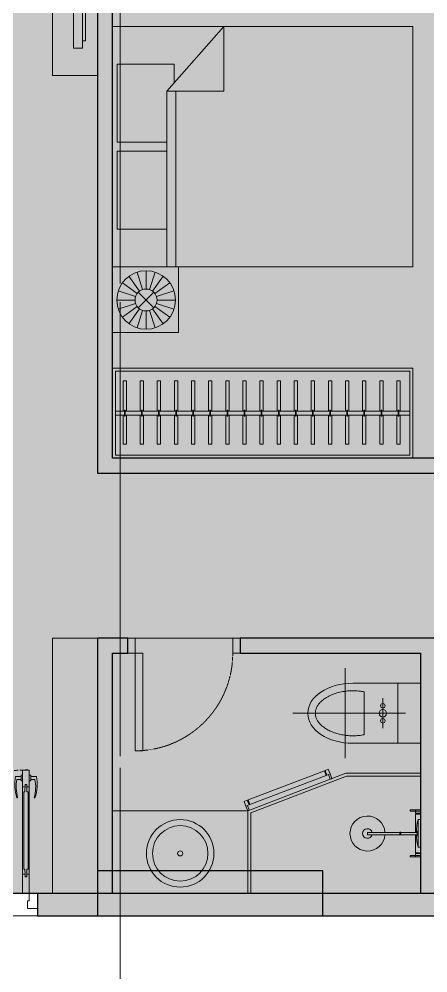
# Model space of a CAD drawing. Header units: millimetres. Extents: x -100356 to 314685, y 446 to 1273965.
# Drawn here: x 63517 to 66241, y 1126934 to 1133289 of the extents above; entities that cross this region are included whole.
import ezdxf
from ezdxf.xclip import XClip

# ---------------------------------------------------------------- set-up
doc = ezdxf.new("R2010")
doc.units = ezdxf.units.MM
doc.header["$XCLIPFRAME"] = 2
for name, pattern in [('A1 - dp$0$DASHED2', [0.375, 0.25, -0.125]), ('CENTER', [2, 1.25, -0.25, 0.25, -0.25]), ('CENTER2', [28.574999999999996, 19.05, -3.174999999999999, 3.174999999999999, -3.174999999999999]), ('Kume - Grid Line', [10.5, 5.999999999999999, -1.25, 2, -1.25]), ('VL2 - tb$0$HIDDEN', [0.375, 0.25, -0.125])]:
    doc.linetypes.add(name, pattern=pattern)
for name, color, linetype, lineweight in [('@ color hatch', 7, 'Continuous', 13), ('A-_ANOT----_D', 7, 'Continuous', 5), ('A.Axis', 251, 'CENTER2', 13), ('A1 - dp$0$A.HACH 250', 250, 'Continuous', 5), ('A1 - dp$0$CUA', 5, 'Continuous', 9), ('A1 - dp$0$FURNITURE', 8, 'Continuous', 5), ('A1 - dp$0$TUONG 2', 2, 'Continuous', 25), ('Hatch-wall', 251, 'Continuous', 5), ('KÍNH', 150, 'Continuous', 9), ('LC.HA', 250, 'Continuous', 9), ('LGI', 250, 'CENTER', 9), ('VL2 - tb$0$CUA', 5, 'Continuous', 9), ('VL2 - tb$0$FURNITURE', 8, 'Continuous', 5)]:
    doc.layers.add(name, color=color, linetype=linetype, lineweight=lineweight)
doc.layers.add('@area depoint', color=8, linetype='Continuous', lineweight=35, plot=False)
doc.layers.add('STR', color=7, linetype='Continuous')

# ---------------------------------------------------------------- blocks, each defined once
blk = doc.blocks.new('*U133')
for points in [[(0, 600.0000000004657), (0, 0), (1999.999999701628, -1.338776200792655e-09), (1999.999999701628, 599.9999999991268)], [(1979.999999701628, 579.9996613710535), (1979.999999701628, 19.99966137105366), (20, 20.00000000046566), (20, 580.0000000004657)]]:
    blk.add_lwpolyline(points, close=True)
at = {"ltscale": 6}
for points in [[(91.12045714489068, 313.1103512093541), (91.12045714489068, 515.2497102723573), (69.05608865639078, 515.2497102723573), (69.05608865639078, 313.1103512093541)], [(205.1204571448907, 313.1103512092712), (205.1204571448907, 515.2497102722743), (183.0560886563908, 515.2497102722743), (183.0560886563908, 313.1103512092712)], [(319.1204571448907, 313.1103512091883), (319.1204571448907, 515.2497102721915), (297.0560886563908, 515.2497102721915), (297.0560886563908, 313.1103512091883)], [(433.1204571448907, 313.1103512091053), (433.1204571448907, 515.2497102721085), (411.0560886563908, 515.2497102721085), (411.0560886563908, 313.1103512091053)], [(547.1204571448907, 313.1103512090223), (547.1204571448907, 515.2497102720256), (525.0560886563908, 515.2497102720256), (525.0560886563908, 313.1103512090223)], [(661.1204571448907, 313.1103512089394), (661.1204571448907, 515.2497102719426), (639.0560886563908, 515.2497102719426), (639.0560886563908, 313.1103512089394)], [(775.1204571448907, 313.1103512088565), (775.1204571448907, 515.2497102718596), (753.0560886563908, 515.2497102718596), (753.0560886563908, 313.1103512088565)], [(889.1204571448907, 313.1103512087735), (889.1204571448907, 515.2497102717767), (867.0560886563908, 515.2497102717767), (867.0560886563908, 313.1103512087735)], [(1003.120457144891, 313.1103512086905), (1003.120457144891, 515.2497102716937), (981.0560886563908, 515.2497102716937), (981.0560886563908, 313.1103512086905)], [(1117.120457144891, 313.1103512086076), (1117.120457144891, 515.2497102716109), (1095.056088656391, 515.2497102716109), (1095.056088656391, 313.1103512086076)], [(1231.120457144891, 313.1103512085247), (1231.120457144891, 515.2497102715279), (1209.056088656391, 515.2497102715279), (1209.056088656391, 313.1103512085247)], [(1345.120457144891, 313.1103512084417), (1345.120457144891, 515.2497102714449), (1323.056088656391, 515.2497102714449), (1323.056088656391, 313.1103512084417)], [(1459.120457144891, 313.1103512083588), (1459.120457144891, 515.249710271362), (1437.056088656391, 515.249710271362), (1437.056088656391, 313.1103512083588)], [(1573.120457144891, 313.1103512082758), (1573.120457144891, 515.249710271279), (1551.056088656391, 515.249710271279), (1551.056088656391, 313.1103512082758)], [(1687.120457144891, 313.1103512081929), (1687.120457144891, 515.2497102711961), (1665.056088656391, 515.2497102711961), (1665.056088656391, 313.1103512081929)], [(1801.120457144891, 313.1103512081099), (1801.120457144891, 515.2497102711131), (1779.056088656391, 515.2497102711131), (1779.056088656391, 313.1103512081099)], [(1915.120457144891, 313.110351208027), (1915.120457144891, 515.2497102710302), (1893.056088656391, 515.2497102710302), (1893.056088656391, 313.110351208027)], [(69.05608865639078, 286.7103512094473), (69.05608865639078, 92.0852110228152), (91.12045714489068, 92.0852110228152), (91.12045714489068, 286.7103512094473)], [(183.0560886563908, 286.7103512093643), (183.0560886563908, 92.08521102273225), (205.1204571448907, 92.08521102273225), (205.1204571448907, 286.7103512093643)], [(297.0560886563908, 286.7103512092814), (297.0560886563908, 92.0852110226493), (319.1204571448907, 92.0852110226493), (319.1204571448907, 286.7103512092814)], [(411.0560886563908, 286.7103512091984), (411.0560886563908, 92.08521102256637), (433.1204571448907, 92.08521102256637), (433.1204571448907, 286.7103512091984)], [(525.0560886563908, 286.7103512091155), (525.0560886563908, 92.08521102248342), (547.1204571448907, 92.08521102248342), (547.1204571448907, 286.7103512091155)], [(639.0560886563908, 286.7103512090325), (639.0560886563908, 92.08521102240047), (661.1204571448907, 92.08521102240047), (661.1204571448907, 286.7103512090325)], [(753.0560886563908, 286.7103512089496), (753.0560886563908, 92.08521102231752), (775.1204571448907, 92.08521102231752), (775.1204571448907, 286.7103512089496)], [(867.0560886563908, 286.7103512088667), (867.0560886563908, 92.08521102223457), (889.1204571448907, 92.08521102223457), (889.1204571448907, 286.7103512088667)], [(981.0560886563908, 286.7103512087837), (981.0560886563908, 92.08521102215164), (1003.120457144891, 92.08521102215164), (1003.120457144891, 286.7103512087837)], [(1095.056088656391, 286.7103512087007), (1095.056088656391, 92.08521102206869), (1117.120457144891, 92.08521102206869), (1117.120457144891, 286.7103512087007)], [(1209.056088656391, 286.7103512086178), (1209.056088656391, 92.08521102198574), (1231.120457144891, 92.08521102198574), (1231.120457144891, 286.7103512086178)], [(1323.056088656391, 286.7103512085349), (1323.056088656391, 92.0852110219028), (1345.120457144891, 92.0852110219028), (1345.120457144891, 286.7103512085349)], [(1437.056088656391, 286.7103512084519), (1437.056088656391, 92.08521102181984), (1459.120457144891, 92.08521102181984), (1459.120457144891, 286.7103512084519)], [(1551.056088656391, 286.7103512083689), (1551.056088656391, 92.08521102173691), (1573.120457144891, 92.08521102173691), (1573.120457144891, 286.7103512083689)], [(1665.056088656391, 286.710351208286), (1665.056088656391, 92.08521102165396), (1687.120457144891, 92.08521102165396), (1687.120457144891, 286.710351208286)], [(1779.056088656391, 286.7103512082031), (1779.056088656391, 92.08521102157101), (1801.120457144891, 92.08521102157101), (1801.120457144891, 286.7103512082031)], [(1893.056088656391, 286.7103512081201), (1893.056088656391, 92.08521102148806), (1915.120457144891, 92.08521102148806), (1915.120457144891, 286.7103512081201)]]:
    blk.add_lwpolyline(points, dxfattribs=at)
for points in [[(82.66130431878264, 319.1750910408446), (78.31132171020727, 319.1750910408446), (78.31132171020727, 280.4417676448938), (82.66130431878264, 280.4417676448938)], [(196.6613043187826, 319.1750910407616), (192.3113217102073, 319.1750910407616), (192.3113217102073, 280.4417676448109), (196.6613043187826, 280.4417676448109)], [(310.6613043187826, 319.1750910406787), (306.3113217102073, 319.1750910406787), (306.3113217102073, 280.441767644728), (310.6613043187826, 280.441767644728)], [(424.6613043187826, 319.1750910405957), (420.3113217102073, 319.1750910405957), (420.3113217102073, 280.441767644645), (424.6613043187826, 280.441767644645)], [(538.6613043187826, 319.1750910405128), (534.3113217102073, 319.1750910405128), (534.3113217102073, 280.441767644562), (538.6613043187826, 280.441767644562)], [(652.6613043187826, 319.1750910404298), (648.3113217102073, 319.1750910404298), (648.3113217102073, 280.4417676444791), (652.6613043187826, 280.4417676444791)], [(766.6613043187826, 319.1750910403469), (762.3113217102073, 319.1750910403469), (762.3113217102073, 280.4417676443962), (766.6613043187826, 280.4417676443962)], [(880.6613043187826, 319.175091040264), (876.3113217102073, 319.175091040264), (876.3113217102073, 280.4417676443132), (880.6613043187826, 280.4417676443132)], [(994.6613043187826, 319.175091040181), (990.3113217102073, 319.175091040181), (990.3113217102073, 280.4417676442303), (994.6613043187826, 280.4417676442303)], [(1108.661304318783, 319.175091040098), (1104.311321710207, 319.175091040098), (1104.311321710207, 280.4417676441473), (1108.661304318783, 280.4417676441473)], [(1222.661304318783, 319.1750910400151), (1218.311321710207, 319.1750910400151), (1218.311321710207, 280.4417676440644), (1222.661304318783, 280.4417676440644)], [(1336.661304318783, 319.1750910399322), (1332.311321710207, 319.1750910399322), (1332.311321710207, 280.4417676439814), (1336.661304318783, 280.4417676439814)], [(1450.661304318783, 319.1750910398492), (1446.311321710207, 319.1750910398492), (1446.311321710207, 280.4417676438985), (1450.661304318783, 280.4417676438985)], [(1564.661304318783, 319.1750910397662), (1560.311321710207, 319.1750910397662), (1560.311321710207, 280.4417676438155), (1564.661304318783, 280.4417676438155)], [(1678.661304318783, 319.1750910396833), (1674.311321710207, 319.1750910396833), (1674.311321710207, 280.4417676437326), (1678.661304318783, 280.4417676437326)], [(1792.661304318783, 319.1750910396004), (1788.311321710207, 319.1750910396004), (1788.311321710207, 280.4417676436497), (1792.661304318783, 280.4417676436497)], [(1906.661304318783, 319.1750910395174), (1902.311321710207, 319.1750910395174), (1902.311321710207, 280.4417676435667), (1906.661304318783, 280.4417676435667)], [(1979.999999701628, 286.6991212941357), (1979.999999701628, 313.0991212940426), (20, 313.0991212953813), (19.99999859370291, 286.6991212952416)]]:
    blk.add_lwpolyline(points, close=True, dxfattribs=at)
blk = doc.blocks.new('VL2 - tb$0$Bed 1600')
at = {"linetype": 'Continuous'}
for p, q in [((2.000000749999799, -80.00003000000197), (2.000000749999799, 0)), ((2.000000749999799, 0), (65.99999225000056, 0)), ((65.99999225000056, 0), (65.99999225000056, -80.00003000000197)), ((12.00000150000051, -1.200000000002547), (32.79999149999958, -1.200000000002547)), ((12.00000150000051, -14.40000000000146), (12.00000150000051, -1.200000000002547)), ((32.79999149999958, -1.200000000002547), (32.79999149999958, -14.40000000000146)), ((35.20000150000124, -1.200000000002547), (56.00000150000005, -1.200000000002547)), ((35.20000150000124, -14.40000000000146), (35.20000150000124, -1.200000000002547)), ((56.00000150000005, -1.200000000002547), (56.00000150000005, -16.39999999999964)), ((2.000000749999799, -14.40000000000146), (48.80001150000317, -14.40000000000146)), ((65.99999225000056, -29.59999999999854), (48.80001150000317, -14.40000000000146)), ((48.80001150000317, -14.40000000000146), (48.80001150000317, -29.59999999999854)), ((48.80001150000317, -16.80000000000109), (2.000000749999799, -16.80000000000109)), ((56.00000150000005, -16.39999999999964), (50.79937150000114, -16.39999999999964)), ((48.80001150000317, -29.59999999999854), (65.99999225000056, -29.59999999999854)), ((65.99999225000056, -80.00003000000197), (2.000000749999799, -80.00003000000197))]:
    blk.add_line(p, q, dxfattribs=at)
blk = doc.blocks.new('VL2 - tb$0$tab')
for p, q in [((439.0243902440415, 0), (0, 0)), ((0, 0), (0, -439.0243902440415)), ((439.0243902440415, -439.0243902440998), (439.0243902440415, 0)), ((194.7534147979459, -152.8788605035515), (157.068415483809, -36.8963585163001)), ((217.3644143863348, -149.2976299885777), (217.3644143863348, -27.34641047636979)), ((239.9754139747238, -152.8788605035515), (277.6604132887442, -36.89635851635831)), ((158.1680489442078, -179.4596846988424), (59.50743987411261, -107.7785563705256)), ((174.3557373892981, -163.2719962538103), (102.6746090609813, -64.61138718365692)), ((260.3730913832551, -163.2719962538103), (332.0542197116883, -64.61138718371511)), ((276.5607798283454, -179.4596846988424), (375.2213888984406, -107.7785563705256)), ((147.7749131940072, -199.857362107432), (31.79241120675579, -162.1723627934116)), ((165.6248938116477, -170.7288411212503), (269.1039349609054, -274.207882270508)), ((269.1039349609054, -170.7288411212503), (165.6248938116477, -274.207882270508)), ((286.9539155786624, -199.8573621074902), (402.9364175657973, -162.1723627934698)), ((144.1936826789751, -222.4683616958791), (22.24246316682547, -222.4683616958791)), ((147.7749131940072, -245.0793612842681), (31.79241120675579, -282.7643605982885)), ((286.9539155786624, -245.0793612842681), (402.9364175657973, -282.7643605982885)), ((290.5351460935781, -222.4683616958791), (412.4863656058441, -222.4683616958791)), ((158.1680489442078, -265.4770386928576), (59.50743987411261, -337.1581670212327)), ((174.3557373892981, -281.6647271379479), (102.6746090608649, -380.3253362080432)), ((194.7534147978294, -292.0578628882067), (157.068415483809, -408.0403648753999)), ((217.3644143862184, -295.6390934031806), (217.3644143862184, -417.5903129153884)), ((217.3644143863348, -295.6390934031806), (217.3644143863348, -417.5903129153884)), ((239.9754139747238, -292.0578628882067), (277.6604132887442, -408.0403648753999)), ((260.3730913832551, -281.6647271379479), (332.0542197116883, -380.3253362080432)), ((276.5607798283454, -265.4770386929158), (375.2213888984406, -337.1581670212327)), ((0, -439.0243902440415), (439.0243902440415, -439.0243902440998))]:
    blk.add_line(p, q)
for radius in [195.1219512195127, 73.17073170731727]:
    blk.add_circle((217.3644143863348, -222.4683616958791), radius)
blk = doc.blocks.new('*U135')
for points in [[(-700, 100), (-750, 100), (-750, 0), (-700, 0)], [(0, 100), (-50, 100), (-50, 0), (0, 0)], [(-50, 0), (-100, 0), (-100, -650), (-50.00000000000001, -650)]]:
    blk.add_lwpolyline(points, close=True)
at = {"linetype": 'VL2 - tb$0$HIDDEN'}
blk.add_arc((-50, 0), 650, 180, 270, dxfattribs=at)
blk = doc.blocks.new('VL2 - tb$0$A$C6FE626A3')
for p, q in [((-90, 605.700302251149), (-150, 605.700302251149)), ((-150, -594.299697748851), (-150, 605.700302251149)), ((-90, -594.299697748851), (-90, 605.700302251149)), ((-90, 556.6419258960523), (-70, 556.6419258960523)), ((-70, -544.8904991850723), (-70, 556.6419258960523)), ((-90, -544.8904991850723), (-70, -544.8904991850723)), ((-90, -594.299697748851), (-150, -594.299697748851))]:
    blk.add_line(p, q)
blk = doc.blocks.new('A1 - dp$0$A$C6E1257E0')
at = {"linetype": 'Continuous'}
blk.add_lwpolyline([(30.5, 0), (64.5, 0), (64.5, 8.5), (30.5, 8.5)], close=True, dxfattribs=at)
blk.add_lwpolyline([(39, 8.5), (39, 42.5, -0.1327535793473592), (166.5, 34), (166.5, 29.75, 0.1152164130199424), (56, 34), (56, 8.5)], format="xyb", dxfattribs=at)
blk = doc.blocks.new('A1 - dp$0$cua vao can ho')
at = {"layer": 'A1 - dp$0$A.HACH 250', "linetype": 'A1 - dp$0$DASHED2', "ltscale": 100}
for centre, radius, start, end in [((-77.77777777041774, 0.0002962244907394052), 822.222251785474, 88.4512599504396, 179.9999871800551), ((-1222.22223699803, 0.0002962244907394052), 322.2222074422114, 3.271020282201063e-05, 93.95458924372655)]:
    blk.add_arc(centre, radius, start, end, dxfattribs=at)
at = {"layer": 'A1 - dp$0$CUA'}
for p, q in [((-99.99996221170295, 127.7780805603834), (-99.9997898528818, 710.8110883299378)), ((-55.55551777343499, 127.7780674202368), (-55.55534541362431, 710.8110751897912)), ((-1244.444496995013, 127.7780674202368), (-1244.444521407015, 210.3441891049733)), ((-1200.000052556745, 127.7780805603834), (-1200.000076967757, 210.34420224512))]:
    blk.add_line(p, q, dxfattribs=at)
for points in [[(-55.55531256226823, 821.9221862905542), (-55.55531781830359, 804.1444085144321), (-55.55534541362431, 710.8110751897912), (-72.20328731217887, 710.811080111831), (-72.7218012327794, 726.3666358192568), (-82.77756303164642, 726.3666387927369), (-83.29608615033794, 710.8110833914834), (-99.9997898528818, 710.8110883299378), (-99.99975700257346, 821.9221994307009)], [(-72.7218012327794, 726.3666358197224), (-71.05514934839448, 676.3666353317094), (-63.8886889272253, 676.3666332128341), (-63.88884124730248, 161.1114032142796), (-71.0553016695194, 161.1114053330384), (-72.7219831192051, 111.1114058304811), (-82.77774491807213, 111.1114088034956), (-83.33329554757802, 127.7780756328721), (-84.44439680245705, 161.111409291625), (-91.66661902348278, 161.1114114269149), (-91.66646670235787, 676.3666414254694), (-84.44424448133213, 676.3666392901796), (-82.77756303170463, 726.3666387927369)], [(-1244.444554257672, 321.4553002057364), (-1244.444549001637, 303.6775224296143), (-1244.444521406316, 210.3441891049733), (-1227.796579507762, 210.3441940270131), (-1227.278065587161, 225.899749734439), (-1217.222303788294, 225.8997527079191), (-1216.703780669603, 210.3441973066656), (-1200.000076967059, 210.34420224512), (-1200.000109817367, 321.455313345883)], [(-1227.27806558786, 225.8997497349046), (-1228.944717472245, 175.8997492468916), (-1236.111177893414, 175.8997471280163), (-1236.111173521145, 161.1114032142796), (-1228.944713098928, 161.1114053330384), (-1227.278031649243, 111.1114058304811), (-1217.222269850376, 111.1114088034956), (-1216.66671922087, 127.7780756328721), (-1215.555617965991, 161.111409291625), (-1208.333395744965, 161.1114114269149), (-1208.333400118281, 175.8997553406516), (-1215.555622339307, 175.8997532053618), (-1217.222303788934, 225.8997527079191)], [(-1216.66671922087, 127.7780756328721), (-1217.22226984828, 111.1114088034956), (-1227.278031649243, 111.1114058304811), (-1227.83359213284, 127.7780723313335), (-1244.44449699705, 127.7780674202368), (-1244.444459546648, 1.111400765483268), (-1244.444459218183, 0.0002896544756367803), (-1200.000014777877, 0.00030279450584203), (-1200.000018062885, 11.11141390458215), (-1200.000052556745, 127.7780805603834)], [(-83.33329554757802, 127.7780756328721), (-82.7777449201676, 111.1114088034956), (-72.7219831192051, 111.1114058304811), (-72.16642263560789, 127.7780723313335), (-55.55551777139772, 127.7780674202368), (-55.5555552217993, 1.111400765483268), (-55.55555555026513, 0.0002896544756367803), (-99.99999999057036, 0.00030279450584203), (-99.99999670556281, 11.11141390458215), (-99.99996221170295, 127.7780805603834)], [(-1233.333362890757, -49.99942126474343), (-1244.444474000833, -49.99941797973588), (-1244.444459218183, 0.0005820223595947027), (-1300.000014768564, 0.0005984475137665868), (-1300.000044343178, -99.99940155458171), (-1275.000044345972, -99.99940894590691), (-1233.33337768272, -99.99942126474343)], [(-66.66668144299183, -49.99970706261229), (-55.55557033291552, -49.99971034761984), (-55.55555555026513, 0.0002896544756367803), (1.164153218269348e-10, 0.0002732292050495744), (-2.955587115138769e-05, -99.99972677277401), (-25.00002955307718, -99.99971938144881), (-66.666696216329, -99.99970706261229)]]:
    blk.add_lwpolyline(points, close=True, dxfattribs=at)
blk.add_lwpolyline([(-1244.444459218183, 0.0005820223595947027), (-55.55555555032333, 0.0002305142115801573)], dxfattribs=at)
at = {"layer": 'A1 - dp$0$CUA', "yscale": 1.111111111007631, "zscale": 1.111111111007631}
for p, xscale, rotation in [((-99.99975700152572, 821.9221994311665), -1.111111111007631, 89.99998306033208), ((-55.55531256122049, 821.9221862911363), 1.111111111007631, 269.9999830603322)]:
    blk.add_blockref('A1 - dp$0$A$C6E1257E0', p, dxfattribs=dict(at, xscale=xscale, rotation=rotation))
blk = doc.blocks.new('A1 - dp$0$A$C4168242D')
for points in [[(300.0000201162766, 750.0000037719656), (300.0000201162766, 3.771965566556901e-06)], [(2.011627657338977e-05, 400.0000037719656), (600.0000201162766, 400.0000037719656)], [(100.0000201162766, 350.0000037719656), (100.0000201162766, 50.00000377196557), (500.0000201162766, 50.00000377196557), (500.0000201162766, 350.0000037719656)], [(157.0807895996986, 275.5434867270669), (442.9192506328618, 275.5434867271251)], [(400.0000201162766, 150.0000037719656), (200.0000201162766, 150.0000037719656)]]:
    blk.add_lwpolyline(points)
for centre, radius in [((250.0000201162766, 150.0000037719656), 15), ((300.0000201162766, 150.0000037719656), 25), ((350.0000201162766, 150.0000037719656), 15)]:
    blk.add_circle(centre, radius)
blk.add_ellipse((300.0000201162766, 350.0000037719656), major_axis=(0, 300), ratio=0.6666666666666666, start_param=4.71238898038469, end_param=7.853981633974483)
blk.add_open_spline([(442.9192506328618, 275.5434867271251), (444.4510590256687, 283.42135846155), (445.7425244580591, 291.4294730033143), (448.5769191858635, 313.4566293924508), (449.6286703177029, 327.6489062646942), (450.2066335095515, 356.1180194327535), (449.7328545628188, 370.3944303876124), (447.2794697369609, 398.5900599646702), (445.2998264209673, 412.5088346910052), (439.918355993068, 439.5578986398177), (436.5164580824639, 452.6876547903812), (428.4397531876384, 477.7521967966532), (423.7649021139878, 489.6862528108759), (413.3592425690003, 511.9961925841853), (407.6286139926888, 522.3710056563796), (396.4430827035176, 539.6499297699265), (391.1100955888251, 546.8443262824221), (380.1043636445829, 559.8515476712564), (374.4324381100305, 565.6638064174622), (362.9467978291505, 575.8638141105403), (357.1345239518341, 580.2514437816208), (345.5410264942111, 587.6403380978081), (339.7614641710097, 590.6426564992944), (328.3320825499031, 595.3689902769838), (322.6827746960989, 597.0954785511567), (311.4997304623394, 599.3948770697825), (305.9640102245467, 599.9702257051104), (294.8994408012004, 600.0275454025468), (289.3671065676317, 599.5095938385275), (278.1949355775287, 597.330250136416), (272.5529852041363, 595.6664911185508), (261.1363244926615, 591.0724547459831), (255.3620182348532, 588.1396531271166), (243.771656003948, 580.894110161229), (237.9572430986809, 576.580237038972), (226.4572785552518, 566.5277696662815), (220.7731967293803, 560.7892524322451), (209.7327915265996, 547.9254520335089), (204.3773183272788, 540.8007259117367), (194.1855478621146, 525.2729744441822), (189.3496142675431, 516.8705269528291), (180.363380632909, 498.9478429975352), (176.2131862292008, 489.4280592559662), (168.7337312492309, 469.4674219337394), (165.4044717201759, 459.0268972434569), (159.6699460785749, 437.4460473622967), (157.2646523315998, 426.305966103384), (153.4495194757765, 403.5633864186821), (152.0396548926146, 391.9610828756777), (150.2561348118834, 368.5411044716748), (149.8824663649721, 356.7236008520704), (150.181992988124, 333.1245296592824), (150.8551902636027, 321.3431276871415), (153.2221105265198, 298.1360662156512), (154.9097414871358, 286.7088770202827), (157.0807895997059, 275.5434867270669)], degree=3, knots=[4.428594871176566, 4.428594871176566, 4.428594871176566, 4.428594871176566, 4.521717801991738, 4.521717801991738, 4.681946270422722, 4.681946270422722, 4.842174738853707, 4.842174738853707, 5.002403207284692, 5.002403207284692, 5.162631675715676, 5.162631675715676, 5.322860144146661, 5.322860144146661, 5.483088612577646, 5.483088612577646, 5.615862455912792, 5.615862455912792, 5.748636299247938, 5.748636299247938, 5.881410142583084, 5.881410142583084, 6.01418398591823, 6.01418398591823, 6.146957829253376, 6.146957829253376, 6.279731672588522, 6.279731672588522, 6.412505515923668, 6.412505515923668, 6.545279359258814, 6.545279359258814, 6.67805320259396, 6.67805320259396, 6.810827045929106, 6.810827045929106, 6.943600889264252, 6.943600889264252, 7.076374732599398, 7.076374732599398, 7.209148575934544, 7.209148575934544, 7.341922419269689, 7.341922419269689, 7.474696262604835, 7.474696262604835, 7.607470105939981, 7.607470105939981, 7.740243949275127, 7.740243949275127, 7.873017792610273, 7.873017792610273, 8.00579163594542, 8.00579163594542, 8.137775743182836, 8.137775743182836, 8.137775743182836, 8.137775743182836])
blk = doc.blocks.new('A1 - dp$0$A$C722D3D91')
at = {"ltscale": 0.07}
for radius in [225, 185, 17]:
    blk.add_circle((0, 0), radius, dxfattribs=at)
blk = doc.blocks.new('A1 - dp$0$A$C588A0D6B')
for p, q in [((-121.7251131935045, -37.78366544656456), (122.5283977752551, -37.78366544656456)), ((-121.7251131935045, -58.70484054647386), (-121.7251131935045, -37.78366544656456)), ((122.5283977752551, -58.70484054647386), (-121.7251131935045, -58.70484054647386)), ((-11.46586165577173, -64.49735840037465), (-11.46586165577173, -211.0898941718042)), ((9.415827855467796, -64.82836886681616), (9.415827855467796, -211.0898941718042)), ((122.5283977752551, -37.78366544656456), (122.5283977752551, -58.70484054647386)), ((9.415827855467796, -211.0898941718042), (-11.46586165577173, -211.0898941718042)), ((9.415827855467796, -219.6634982507676), (-11.46586165577173, -219.6634982507676)), ((-11.46586165577173, -219.6634982507676), (-11.46586165577173, -507.3952867165208)), ((9.415827855467796, -219.6634982507676), (9.415827855467796, -507.3952867165208)), ((9.415827855467796, -507.3952867165208), (-11.46586165577173, -507.3952867165208))]:
    blk.add_line(p, q)
for points in [[(-177.8687139265239, -36.92510747909546), (-207.6407619630918, -36.92510747909546), (-207.6407619630918, -82.01341933757067), (-177.8687139265239, -82.01341933757067)], [(-207.6407619630918, -36.92510747909546), (-197.0983718046919, -36.92510747909546), (-197.0983718046919, -129.2704258076847), (-207.6407619630918, -129.2704258076847)], [(178.6719985073432, -36.92510747909546), (208.4440465448424, -36.92510747909546), (208.4440465448424, -82.01341933757067), (178.6719985073432, -82.01341933757067)], [(208.4440465448424, -36.92510747909546), (197.9016563855112, -36.92510747909546), (197.9016563855112, -129.2704258076847), (208.4440465448424, -129.2704258076847)]]:
    blk.add_lwpolyline(points, close=True)
blk.add_lwpolyline([(-11.46586165577173, -82.1396761611104), (-171.1410752451047, -82.1396761611104), (-171.1410752451047, -37.78366544656456), (171.9443598249927, -37.78366544656456), (171.9443598249927, -82.1396761611104), (9.415827855467796, -82.1396761611104)])
for centre, radius, start, end in [((0.4016422899439931, 430.9115530773997), 504.6178329296233, 255.9943066316438, 268.6524047929271), ((0, 0), 65.50858893449691, 243.6551848052865, 296.3448151947135), ((0.4016422899439931, 430.9115530773997), 504.6178329296233, 271.0235513243911, 284.0056933683562), ((-8.205132241360843, -215.3766962103546), 5.386002974314049, 127.2582085746535, 232.7417914253465), ((6.15509844198823, -215.3766962103546), 5.386002974314049, 307.2582085746535, 52.74179142534651), ((-1.025016900151968, -507.3952867165208), 155.4941082644509, 93.8500929791058, 86.1499070208942), ((-1.025016900151968, -507.3952867165208), 42.97893407393712, 104.059498057962, 75.94050194203797)]:
    blk.add_arc(centre, radius, start, end)
blk = doc.blocks.new('A1 - dp$0$A$C487079A1')
for points in [[(33.81323180161417, 588.89785186667), (33.81323180161417, 600.0623698802665), (-0.00300209317356348, 600.0623698802665), (-0.00300209317356348, 588.89785186667)], [(67.6294656964019, 577.7333338530734), (67.6294656964019, 600.0623698802665), (33.81323180161417, 600.0623698802665), (33.81323180161417, 577.7333338530734)], [(33.81323180161417, -0.001236500218510628), (33.81323180161417, 11.16328151337802), (-0.00300209317356348, 11.16328151337802), (-0.00300209317356348, -0.001236500218510628)], [(67.62946569453925, 22.32779952697456), (67.62946569453925, -0.001236500218510628), (33.8132317988202, -0.001236500218510628), (33.81323179975152, 22.32779952790588)]]:
    blk.add_lwpolyline(points, close=True)
blk.add_lwpolyline([(33.71853918302804, 147.12993873097), (33.71853918209672, 27.37352853920311), (66.98554721847177, 27.37352853920311), (66.98554722033441, 572.6876048408449), (33.71853918395936, 572.6876048417762), (33.71853918302804, 147.12993873097)])
blk = doc.blocks.new('VL2 - tb')
at = {"layer": '@ color hatch', "ltscale": 0.5}
h = blk.add_hatch(color=181, dxfattribs=at)
h.dxf.hatch_style = 1
h.paths.add_polyline_path([(9100.001540497877, 9624.998991703149), (9100.001540497877, 8324.986865752377), (8999.999637712492, 8324.986525425978), (9000.0041954341, 6500.065177052049), (6400.000052928226, 6500.06517671363), (6400.000052968739, 8324.98686574673), (3100.000106230378, 8324.98686574673), (3100.000106230611, 9624.999367163575), (100.0000754365465, 9624.999135101098), (100.000596036145, 1074.999707108364), (499.9484911726904, 1074.999738705403), (499.9483490223065, 174.995190483809), (11349.99997263454, 174.9932980028098), (11349.99997263454, 574.9932980099111), (11800.00016349636, 574.9953756167088), (12250.00016349618, 574.9954839816783), (12249.99750251259, 9624.998991717934)])
h.paths.add_polyline_path([(8800.199474684661, 6900.06517607026), (6600.199736109935, 6900.06517607026), (6600.000134324422, 6600.065176882839), (8799.999872899149, 6600.065176882839)], flags=17)
h.paths.add_polyline_path([(3300.000106230378, 8524.986865752377), (6400.00005316094, 8524.986865827988), (6400.00005316094, 9825.062676458445), (3300.000106230378, 9825.062676382833)])
at = {"layer": 'Hatch-wall', "ltscale": 0.5}
h = blk.add_hatch(color=256, dxfattribs=at)
h.dxf.hatch_style = 1
h.paths.add_polyline_path([(9499.999306179001, 174.9951588867698), (10120.01588626078, 174.9951588867698)], flags=16)
h.paths.add_polyline_path([(9000.064162335068, 6600.067872642248), (8750.200674940366, 6600.065176882839), (8750.200674940366, 6400.053248359647), (8900.066403349629, 6400.060657408438), (8900.099719039921, 5950.071981137269), (9849.99992144329, 5950.066592331976), (9849.999830258312, 3074.994076127477), (9749.999830258428, 3074.994076127477), (9749.999830258428, 2974.994076127477), (9849.999830258312, 2974.994076127477), (9849.999830258312, 2874.99515888677), (9949.999830258312, 2874.99515888677), (9949.999830258312, 2974.994076127477), (10549.99982985784, 2974.994076127477), (10549.99982985784, 3074.994076128176), (9949.999830258312, 3074.994076127477), (9949.999829871347, 5950.065176069562), (10549.99982985784, 5950.065176069562), (10549.99982985784, 6050.063903522154), (8999.999872931163, 6050.067190937989)], flags=16)
h.paths.add_polyline_path([(6400.000052915188, 6050.067190937989), (6400.000053315423, 2974.994076127477), (8849.999830258428, 2974.994076127477), (8849.999830258428, 3074.994076127477), (6500.00005331554, 3074.994076127477), (6499.993228823296, 6400.065566801059), (6650.193758941896, 6400.065562521049), (6650.193758941896, 6600.065562521049), (6599.993218647258, 6600.06479103223), (6600.000053406344, 9824.999032358872), (6400.000053406577, 9824.999032358872), (6400.000052915188, 8524.986865752377), (6400.000052915188, 8324.986865752377)], flags=17)
h.paths.add_polyline_path([(3100.000106230378, 9624.999367163575), (2700.000075436546, 9624.999367163575), (2700.000075436546, 9824.999171773146), (3300.000106230378, 9824.999171773146), (3300.000106230378, 8524.986865752377), (4000.000052915304, 8524.986865752435), (4000.000052915304, 8324.986865752435), (3200.000101085869, 8324.986865752377), (3200.000101085869, 5625.000498386624), (3100.000106230378, 5625.000498386624)], flags=17)
h.paths.add_polyline_path([(100.0007700452115, 1874.993616260879), (100.0005489764153, 1874.993616261054), (100.0005489764153, 1374.993616261054), (100.0007700452115, 1374.993616260879)], flags=16)
edge = h.paths.add_edge_path()
edge.add_line((12249.99982943246, 9624.998991718516), (12249.99982945551, 6050.06517607026))
edge.add_line((12249.99982945551, 6050.06517607026), (11649.99982985784, 6050.06517607026))
edge.add_line((11649.99982985784, 6050.06517607026), (11649.99982985784, 5950.065176069562))
edge.add_line((11649.99982985784, 5950.065176069562), (12249.99982939911, 5950.065176069562))
edge.add_line((12249.99982939911, 5950.065176069562), (12249.99982991628, 3074.994076128176))
edge.add_line((12249.99982991628, 3074.994076128176), (11649.99982985784, 3074.994076128176))
edge.add_line((11649.99982985784, 3074.994076128176), (11649.99982985784, 2974.994076127477))
edge.add_line((11649.99982985784, 2974.994076127477), (12249.99982945598, 2974.994076127477))
edge.add_line((12249.99982945598, 2974.994076127477), (12249.99982945598, 1874.994076127477))
edge.add_line((12249.99982945598, 1874.994076127477), (11070.01588626078, 1874.994076127827))
edge.add_line((11070.01588626078, 1874.994076127827), (11070.01588626078, 1774.994076127128))
edge.add_line((11070.01588626078, 1774.994076127128), (12249.99999267352, 1774.994076126779))
edge.add_line((12249.99999267352, 1774.994076126779), (12250.00016349636, 174.9951588867698))
edge.add_line((12250.00016349636, 174.9951588867698), (10220.01588626078, 174.9951588867698))
edge.add_line((10220.01588626078, 174.9951588867698), (9399.999306179001, 174.9951588867698))
edge.add_line((9399.999306179001, 174.9951588867698), (8649.999306179001, 174.996141804033))
edge.add_line((8649.999306179001, 174.996141804033), (8649.999306179001, 1774.995158870413))
edge.add_line((8649.999306179001, 1774.995158870413), (10320.01588626078, 1774.995158889855))
edge.add_line((10320.01588626078, 1774.995158889855), (10320.01588626078, 1874.995158887119))
edge.add_line((10320.01588626078, 1874.995158887119), (9949.999830258312, 1874.99515888677))
edge.add_line((9949.999830258312, 1874.99515888677), (9949.999830258312, 1974.99515888677))
edge.add_line((9949.999830258312, 1974.99515888677), (9849.999830258312, 1974.99515888677))
edge.add_line((9849.999830258312, 1974.99515888677), (9849.999830258312, 1874.99515888677))
edge.add_line((9849.999830258312, 1874.99515888677), (7349.999972007237, 1874.99515888677))
edge.add_line((7349.999972007237, 1874.99515888677), (7349.999972007237, 1774.99515888677))
edge.add_line((7349.999972007237, 1774.99515888677), (8549.999306179001, 1774.99515888677))
edge.add_line((8549.999306179001, 1774.99515888677), (8549.999306179001, 174.996141804033))
edge.add_line((8549.999306179001, 174.996141804033), (6500.000053315423, 174.996141804033))
edge.add_line((6500.000053315423, 174.996141804033), (6500.000053315423, 1774.99515888677))
edge.add_line((6500.000053315423, 1774.99515888677), (6599.999972007237, 1774.99515888677))
edge.add_line((6599.999972007237, 1774.99515888677), (6599.999972007237, 1874.99515888677))
edge.add_line((6599.999972007237, 1874.99515888677), (6500.000053315423, 1874.99515888677))
edge.add_line((6500.000053315423, 1874.99515888677), (6400.000053315423, 1874.99515888677))
edge.add_line((6400.000053315423, 1874.99515888677), (6400.000053315423, 174.996141804033))
edge.add_line((6400.000053315423, 174.996141804033), (6300.000053315423, 174.996141804033))
edge.add_line((6300.000053315423, 174.996141804033), (6300.000053315423, 24.9995016133762))
edge.add_line((6300.000053315423, 24.9995016133762), (12449.99983046495, 24.99950162059395))
edge.add_line((12449.99983046495, 24.99950162059395), (12449.99982870213, 9824.999199145997))
edge.add_line((12449.99982870213, 9824.999199145997), (11599.99987290602, 9824.998991711414))
edge.add_line((11599.99987290602, 9824.998991711414), (11599.99987290602, 9624.998808688018))
edge.add_line((11599.99987290602, 9624.998808688018), (12249.99964944855, 9624.998991718516))
edge.add_line((8750.200674940366, 6600.065176882839), (8800.199474674126, 6600.066524762544))
edge.add_line((8800.199474674126, 6600.066524762544), (8799.999872906134, 9824.998991711414))
edge.add_line((8799.999872906134, 9824.998991711414), (9499.999872906017, 9824.998991711414))
edge.add_line((9499.999872906017, 9824.998991711414), (9499.999872906017, 9624.999004078447))
edge.add_line((9499.999872906017, 9624.999004078447), (9100.001540497877, 9624.999004078447))
edge.add_line((9100.001540497877, 9624.999004078447), (9100.001540497877, 8324.986525442277))
edge.add_line((9100.001540497877, 8324.986525442277), (9000.004431456793, 8324.986525442277))
edge.add_line((9000.004431456793, 8324.986525442277), (9000.00928074692, 6900.065515734721))
h.paths.add_polyline_path([(4500.000053315423, 174.9961038297624), (4600.000053315482, 174.9961038297624), (4600.000053315423, 174.9934975972283), (4700.000038546626, 174.9930229427991), (4700.000038546626, 24.99737040087348), (-99.99916103651049, 24.99954906338826), (-99.9999511319329, 9824.999361203809), (600.0000754365465, 9824.999354796542), (600.0000754365465, 9624.999354796542), (100.0000754365465, 9624.999354796542), (100.0003307052539, 6324.999359591107), (2200.000479795737, 6324.999367163575), (2200.00047979597, 6124.999334914843), (2100.000479795737, 6124.999334914843), (2100.000479795737, 6224.999334914843), (100.000342738349, 6224.999367163575), (100.0006495681591, 4624.999367163284), (2100.000649568392, 4624.999367163284), (2100.00047979597, 5374.999334914843), (2200.00047979597, 5374.999334914843), (2200.000649568392, 4624.999367163284), (3100.000270858291, 4624.999367163284), (3100.000101085869, 4725.000498386624), (3200.000270858291, 4725.000498386624), (3200.000270858291, 4524.999367163284), (100.0006523800548, 4524.99930156552), (100.0006523800548, 1974.993616260879), (849.9990864486899, 1974.993616260879), (849.9990864486899, 1874.993616260879), (100.0005489765317, 1874.993580966024), (100.0005489762989, 1274.993580966024), (100.0007381864707, 1274.993616260879), (100.0008268705569, 174.9951588867698), (1699.999241048703, 174.9951588867698), (1700.000023749657, 1874.993616260879), (1599.99908644869, 1874.993616260879), (1599.99908644869, 1974.993616260879), (1800.000053315423, 1974.993616260879), (1800.000053315423, 174.9968201786978), (4500.000053315423, 174.9936162608792)])
h = blk.add_hatch(color=256, dxfattribs=at)
h.dxf.hatch_style = 1
h.paths.add_polyline_path([(12449.99982870213, 9824.999199145997), (11599.99987290602, 9824.998991711414), (11599.99987290602, 9624.998808688018), (12249.99982943246, 9624.998991718574), (12249.99982945551, 6050.06517607026), (11649.99982985784, 6050.06517607026), (11649.99982985784, 5950.065176069562), (12249.99982939911, 5950.065176069562), (12249.99982991628, 3074.994076128176), (11649.99982985784, 3074.994076128176), (11649.99982985784, 2974.994076127477), (12249.99982945598, 2974.994076127477), (12249.99982945598, 1874.994076127477), (11070.01588626078, 1874.994076127827), (11070.01588626078, 1774.994076127128), (12249.99999267352, 1774.994076126779), (12250.00016349636, 174.9951588867698), (10220.01588626078, 174.9951588867698), (9399.999306179001, 174.9951588867698), (8649.999306179001, 174.996141804033), (8649.999306179001, 1774.995158870413), (10320.01588626078, 1774.995158889855), (10320.01588626078, 1874.995158887119), (9949.999830258312, 1874.99515888677), (9949.999830258312, 1974.99515888677), (9849.999830258312, 1974.99515888677), (9849.999830258312, 1874.99515888677), (7349.999972007237, 1874.99515888677), (7349.999972007237, 1774.99515888677), (8549.999306179001, 1774.99515888677), (8549.999306179001, 174.996141804033), (6500.000053315423, 174.996141804033), (6500.000053315423, 1774.99515888677), (6599.999972007237, 1774.99515888677), (6599.999972007237, 1874.99515888677), (6500.000053315423, 1874.99515888677), (6400.000053315423, 1874.99515888677), (6400.000053315423, 174.996141804033), (6000.000053315307, 174.996141804033), (6000.000053315307, 24.9995016133762), (12449.99983046495, 24.99950162059395)])
h.paths.add_polyline_path([(10120.01588626078, 174.9951588867698), (9499.999306179001, 174.9951588867698)], flags=16)
at = {"layer": '@area depoint', "color": 250, "ltscale": 10, "const_width": 10}
blk.add_lwpolyline([(9100.001540497877, 9624.998991703149), (9100.001540497877, 8324.986865752377), (8999.999637712492, 8324.986525425978), (9000.0041954341, 6500.065177052049), (6400.000052928226, 6500.06517671363), (6400.000052968739, 8324.98686574673), (3100.000106230378, 8324.98686574673), (3100.000106230611, 9624.999367163575), (100.0000754365465, 9624.999135101098), (100.000596036145, 1074.999707108364), (499.9484911726904, 1074.999707108364), (499.9483490223065, 174.9951588867698), (700.0003996376181, 174.9951588867698), (700.0003996376181, 174.9951588867698), (11349.99997263454, 174.9932980028098), (11349.99997263454, 574.9932980099111), (11800.00016349636, 574.9953756167088), (11800.00016349636, 574.9953756167088), (12250.00016349618, 574.9954839816783), (12249.99750251259, 9624.998991717934)], close=True, dxfattribs=at)
at = {"layer": 'A1 - dp$0$FURNITURE'}
for points in [[(8399.999306179001, 1574.995144104061), (8549.999306179001, 1574.995144104061), (8549.999306179001, 1174.995144104061), (8399.999306179001, 1174.995144104061)], [(6500.000053315423, 174.9951588867698), (6499.999890699051, 724.9951589165721), (7399.999939696165, 724.9966868687188), (7400.000102312537, 174.9966868389165)]]:
    blk.add_lwpolyline(points, close=True, dxfattribs=at)
at = {"layer": 'A1 - dp$0$TUONG 2', "ltscale": 0.5}
for points in [[(9849.999830258312, 1874.99515888677), (7349.999972007237, 1874.99515888677), (7349.999972007237, 1774.99515888677), (8549.999306179001, 1774.99515888677), (8549.999306179001, 174.996141804033), (6500.000053315423, 174.996141804033), (6500.000053315423, 1774.99515888677), (6599.999972007237, 1774.99515888677), (6599.999972007237, 1874.99515888677), (6500.000053315423, 1874.99515888677), (6400.000053315423, 1874.99515888677), (6400.000053315423, 174.996141804033), (6000.000053315307, 174.9974063867121), (6000.000053315307, 25.00076619605534), (12449.99983046495, 24.99950162059395)], [(6400.000052915188, 6050.067190937989), (6400.000053315423, 2974.994076127477), (8849.999830258428, 2974.994076127477), (8849.999830258428, 3074.994076127477), (6500.00005331554, 3074.994076127477), (6500.00014450046, 6400.065566907288), (6650.20067461906, 6400.065562627278), (6650.20067461906, 6600.065562627278), (6600.000134324422, 6600.064791138459), (6600.000053406344, 9824.999032358872), (6400.000053406577, 9824.999032358872), (6400.000052915188, 8524.986865752377), (6400.000052915188, 8524.986865752377), (6400.000052915188, 8324.986865752377), (6400.000052915188, 8324.986865752377), (6400.000052915188, 6050.067190937989)]]:
    blk.add_lwpolyline(points, dxfattribs=at)
at = {"layer": 'KÍNH'}
for points in [[(8549.998304364388, 974.9951588867698), (8053.835365463747, 974.9951588867698), (7399.999939696165, 724.9966868687188), (7400.002279848559, 174.9958225666778)], [(8549.998304364388, 954.9951588867698), (8057.528553974815, 954.9951588867698), (7419.999998263782, 711.2317307908088), (7420.002279848326, 174.9959076630184)]]:
    blk.add_lwpolyline(points, dxfattribs=at)
at = {"layer": 'VL2 - tb$0$CUA'}
blk.add_line((7349.999972007237, 1874.99515888677), (6599.999972007237, 1874.99515888677), dxfattribs=at)
at = {"layer": 'VL2 - tb$0$FURNITURE'}
for points in [[(6100.00005299144, 8324.986865716928), (6100.000053061871, 5625.000498356821), (6400.00005303917, 5625.000498416426), (6400.000052968739, 8324.98686574673)], [(6400.000053315423, 1874.995709677227), (6100.000053315423, 1874.995709677227), (6100.000053315423, 174.9955910135759), (6400.000053315423, 174.9955910135759)]]:
    blk.add_lwpolyline(points, close=True, dxfattribs=at)
at = {"layer": 'A1 - dp$0$FURNITURE'}
for name, p, rotation in [('A1 - dp$0$A$C4168242D', (8450.000033212942, 1074.995138770493), 90.00001693966784), ('A1 - dp$0$A$C722D3D91', (6949.999915197608, 441.619998918497), 270.0000169396679)]:
    blk.add_blockref(name, p, dxfattribs=dict(at, rotation=rotation))
at = {"layer": 'A1 - dp$0$FURNITURE', "extrusion": (-5.27554768536645e-19, 5.650414019218067e-18, -1), "xscale": 0.7499999999999982, "yscale": 0.7499999999999982, "zscale": -0.7499999999999981, "rotation": 90.0000696463277}
blk.add_blockref('A1 - dp$0$A$C588A0D6B', (-8578.337054897682, 574.6948756396887), dxfattribs=at)
at = {"layer": 'A1 - dp$0$TUONG 2'}
blk.add_blockref('A1 - dp$0$cua vao can ho', (6000.000053315191, 174.9971331575071), dxfattribs=at)
at = {"layer": 'KÍNH', "extrusion": (2.126758254951938e-18, -5.562280648629065e-18, -1), "zscale": -1, "rotation": 69.07541614089642}
blk.add_blockref('A1 - dp$0$A$C487079A1', (-7399.99959357793, 725.001054337481), dxfattribs=at)
at = {"layer": 'VL2 - tb$0$CUA', "xscale": -1}
blk.add_blockref('*U135', (6599.999972007237, 1774.99515888677), dxfattribs=at)
at = {"layer": 'VL2 - tb$0$FURNITURE', "xscale": -1, "rotation": 180}
blk.add_blockref('VL2 - tb$0$A$C6FE626A3', (6390.000053013442, 6412.209640239656), dxfattribs=at)
at = {"layer": 'VL2 - tb$0$FURNITURE', "xscale": 24.99999062500365, "yscale": 24.99999062500365, "zscale": 24.99999062500365, "rotation": 90}
blk.add_blockref('VL2 - tb$0$Bed 1600', (6499.999638518319, 4300.067404831643), dxfattribs=at)
at = {"layer": 'VL2 - tb$0$FURNITURE', "rotation": 90}
blk.add_blockref('VL2 - tb$0$tab', (6499.998844517046, 3911.043014587602), dxfattribs=at)
at = {"layer": 'VL2 - tb$0$FURNITURE'}
blk.add_blockref('*U133', (6500.000005234266, 3074.99407612771), dxfattribs=at)
blk = doc.blocks.new('grid tower')
at = {"layer": 'A.Axis', "linetype": 'Kume - Grid Line', "lineweight": 9, "ltscale": 100}
for p, q in [((10449.79834466649, 38386.77397704031), (10449.79834466625, -18372.69118757342)), ((48341.18399926648, -1500.06496995769), (-14918.79991812457, -1500.064969957515))]:
    blk.add_line(p, q, dxfattribs=at)
blk = doc.blocks.new('X-GRID')
at = {"layer": 'LGI', "ltscale": 1500}
for p, q in [((-31949.99999999988, 49486.83894699797), (-31950.00000000012, -7272.626217615774)), ((5008.778208642092, 9599.999999999978), (-57318.59826279094, 9600.000000000144))]:
    blk.add_line(p, q, dxfattribs=at)
blk = doc.blocks.new('f23 grid column')
at = {"layer": 'LC.HA'}
h = blk.add_hatch(color=256, dxfattribs=at)
h.dxf.hatch_style = 1
h.paths.add_polyline_path([(-4905.135319020716, 1738.473167048942), (-4905.135319020716, 1438.47167832352), (-3405.260124846245, 1438.47167832352), (-3405.260124846245, 1738.473167048942)])
at = {"layer": 'STR', "ltscale": 1000, "elevation": 1.04373681160016e-06}
blk.add_lwpolyline([(-4905.135319020716, 1738.473167048942), (-4905.135319020716, 1438.47167832352), (-3405.260124846245, 1438.47167832352), (-3405.260124846245, 1738.473167048942)], close=True, dxfattribs=at)
at = {"rotation": 180}
blk.add_blockref('X-GRID', (-36705.0097984586, 11038.47167832364, -2.200699189112951e-06), dxfattribs=at)

msp = doc.modelspace()

# ---------------------------------------------------------------- block references
ref = msp.add_blockref('f23 grid column', (68945.89602367945, 1125875.158990988, 7.134858421879019e-05))
XClip(ref).set_block_clipping_path([(-38143.79902760382, 12874.27285852516), (-38143.79902760382, -960.9112009968958), (-27130.55995442334, -960.9112009968958), (-27130.55995442334, -10223.773987729626), (-20127.12100607605, -10223.773987729626), (-20127.12100607605, -3944.1828265035874), (-7256.268717605446, -3944.1828265035874), (-7256.268717605446, -19155.955160359445), (-20848.146295000624, -19155.955160359445), (-20848.146295000624, -33200.241086101625), (15642.269558181288, -33200.241086101625), (15642.269558181288, 13456.01903894404), (-37345.1452426936, 13456.019038943923)])
at = {"layer": 'A-_ANOT----_D', "rotation": 180}
msp.add_blockref('grid tower', (74640.67544946993, 1125813.47191224, 6.914788502967984e-05), dxfattribs=at)
at = {"layer": 'A1 - dp$0$TUONG 2'}
msp.add_blockref('VL2 - tb', (57640.75153092609, 1127288.472737735, 6.914788502967984e-05), dxfattribs=at)

doc.saveas('drawing.dxf')
